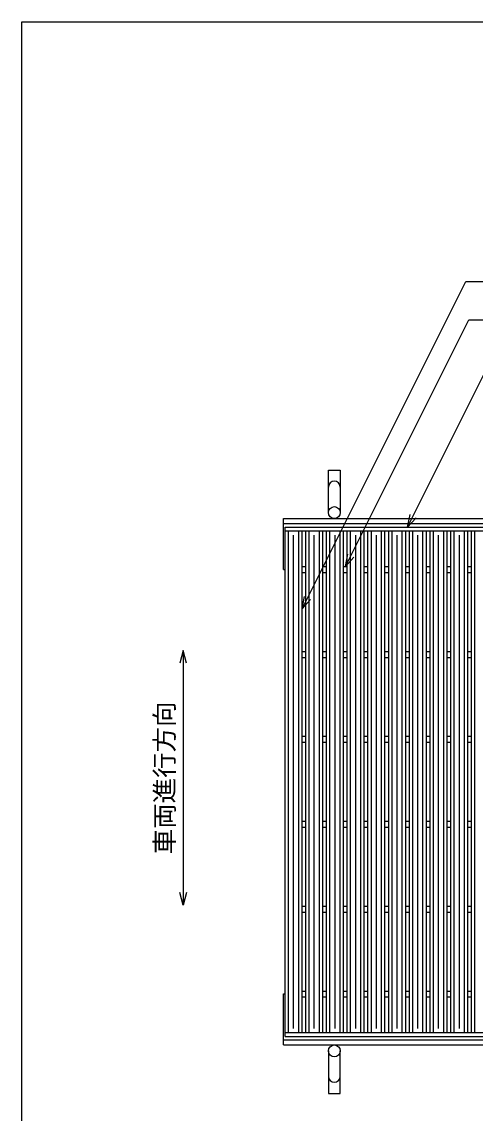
# Model space of a CAD drawing. Units: millimetres, scale not verified. Extents: x -1820 to 1731, y -1282 to 1054.
# Drawn here: x -1729 to -1195, y -232 to 1054 of the extents above; entities that cross this region are included whole.
import ezdxf
from ezdxf.enums import TextEntityAlignment as Align

# ---------------------------------------------------------------- set-up
doc = ezdxf.new("R2010")
doc.units = ezdxf.units.MM
doc.header["$LTSCALE"] = 10
for name, color, linetype, lineweight in [('0_2', 150, 'Continuous', 25), ('16', 3, 'Continuous', 25), ('19', 6, 'Continuous', 25), ('22', 2, 'Continuous', 25)]:
    doc.layers.add(name, color=color, linetype=linetype, lineweight=lineweight)
doc.styles.add('ベクトル', font='')
doc.styles.get('ベクトル').set_extended_font_data('ベクトル')

msp = doc.modelspace()

# ---------------------------------------------------------------- linework, layer by layer
at = {"layer": '0_2'}
for p, q in [((-1729, -1146.5), (-1729, 1053.5)), ((-1729, 1053.5), (1731, 1053.5))]:
    msp.add_line(p, q, dxfattribs=at)
at = {"layer": '16'}
for p, q in [((-1419, 458.5), (-423, 458.5)), ((-1419, 454), (-1419, 458.5)), ((-1419, 454), (-423, 454)), ((-1419, -137), (-1419, 454)), ((-1419, 454), (-1399, 454)), ((-1415, -137), (-1415, 454)), ((-1403, -137), (-1403, 454)), ((-1399, -137), (-1399, 454)), ((-1394.6, -137), (-1394.6, 454)), ((-1394.6, 454), (-1374.6, 454)), ((-1390.6, -137), (-1390.6, 454)), ((-1378.6, -137), (-1378.6, 454)), ((-1374.6, -137), (-1374.6, 454)), ((-1370.2, -137), (-1370.2, 454)), ((-1370.2, 454), (-1350.2, 454)), ((-1366.2, -137), (-1366.2, 454)), ((-1354.2, -137), (-1354.2, 454)), ((-1350.2, -137), (-1350.2, 454)), ((-1345.8, -137), (-1345.8, 454)), ((-1345.8, 454), (-1325.8, 454)), ((-1341.8, -137), (-1341.8, 454)), ((-1329.8, -137), (-1329.8, 454)), ((-1325.8, -137), (-1325.8, 454)), ((-1321.4, -137), (-1321.4, 454)), ((-1321.4, 454), (-1301.4, 454)), ((-1317.4, -137), (-1317.4, 454)), ((-1305.4, -137), (-1305.4, 454)), ((-1301.4, -137), (-1301.4, 454)), ((-1297, -137), (-1297, 454)), ((-1297, 454), (-1277, 454)), ((-1293, -137), (-1293, 454)), ((-1281, -137), (-1281, 454)), ((-1277, -137), (-1277, 454)), ((-1272.6, -137), (-1272.6, 454)), ((-1272.6, 454), (-1252.6, 454)), ((-1268.6, -137), (-1268.6, 454)), ((-1256.6, -137), (-1256.6, 454)), ((-1252.6, -137), (-1252.6, 454)), ((-1248.2, -137), (-1248.2, 454)), ((-1248.2, 454), (-1228.2, 454)), ((-1244.2, -137), (-1244.2, 454)), ((-1232.2, -137), (-1232.2, 454)), ((-1228.2, -137), (-1228.2, 454)), ((-1223.8, -137), (-1223.8, 454)), ((-1223.8, 454), (-1203.8, 454)), ((-1219.8, -137), (-1219.8, 454)), ((-1207.8, -137), (-1207.8, 454)), ((-1203.8, -137), (-1203.8, 454)), ((-1199.4, -137), (-1199.4, 454)), ((-1199.4, 454), (-1179.4, 454)), ((-1195.4, -137), (-1195.4, 454)), ((-1409, -132), (-1409, 449)), ((-1384.6, -132), (-1384.6, 449)), ((-1360.2, -132), (-1360.2, 449)), ((-1335.8, -132), (-1335.8, 449)), ((-1311.4, -132), (-1311.4, 449)), ((-1287, -132), (-1287, 449)), ((-1262.6, -132), (-1262.6, 449)), ((-1238.2, -132), (-1238.2, 449)), ((-1213.8, -132), (-1213.8, 449)), ((-1399, 412), (-1394.6, 412)), ((-1374.6, 412), (-1370.2, 412)), ((-1350.2, 412), (-1345.8, 412)), ((-1325.8, 412), (-1321.4, 412)), ((-1301.4, 412), (-1297, 412)), ((-1277, 412), (-1272.6, 412)), ((-1252.6, 412), (-1248.2, 412)), ((-1228.2, 412), (-1223.8, 412)), ((-1203.8, 412), (-1199.4, 412)), ((-1399, 405), (-1394.6, 405)), ((-1374.6, 405), (-1370.2, 405)), ((-1350.2, 405), (-1345.8, 405)), ((-1325.8, 405), (-1321.4, 405)), ((-1301.4, 405), (-1297, 405)), ((-1277, 405), (-1272.6, 405)), ((-1252.6, 405), (-1248.2, 405)), ((-1228.2, 405), (-1223.8, 405)), ((-1203.8, 405), (-1199.4, 405)), ((-1399, 312), (-1394.6, 312)), ((-1374.6, 312), (-1370.2, 312)), ((-1350.2, 312), (-1345.8, 312)), ((-1325.8, 312), (-1321.4, 312)), ((-1301.4, 312), (-1297, 312)), ((-1277, 312), (-1272.6, 312)), ((-1252.6, 312), (-1248.2, 312)), ((-1228.2, 312), (-1223.8, 312)), ((-1203.8, 312), (-1199.4, 312)), ((-1399, 305), (-1394.6, 305)), ((-1374.6, 305), (-1370.2, 305)), ((-1350.2, 305), (-1345.8, 305)), ((-1325.8, 305), (-1321.4, 305)), ((-1301.4, 305), (-1297, 305)), ((-1277, 305), (-1272.6, 305)), ((-1252.6, 305), (-1248.2, 305)), ((-1228.2, 305), (-1223.8, 305)), ((-1203.8, 305), (-1199.4, 305)), ((-1399, 212), (-1394.6, 212)), ((-1374.6, 212), (-1370.2, 212)), ((-1350.2, 212), (-1345.8, 212)), ((-1325.8, 212), (-1321.4, 212)), ((-1301.4, 212), (-1297, 212)), ((-1277, 212), (-1272.6, 212)), ((-1252.6, 212), (-1248.2, 212)), ((-1228.2, 212), (-1223.8, 212)), ((-1203.8, 212), (-1199.4, 212)), ((-1399, 205), (-1394.6, 205)), ((-1374.6, 205), (-1370.2, 205)), ((-1350.2, 205), (-1345.8, 205)), ((-1325.8, 205), (-1321.4, 205)), ((-1301.4, 205), (-1297, 205)), ((-1277, 205), (-1272.6, 205)), ((-1252.6, 205), (-1248.2, 205)), ((-1228.2, 205), (-1223.8, 205)), ((-1203.8, 205), (-1199.4, 205)), ((-1399, 112), (-1394.6, 112)), ((-1399, 105), (-1394.6, 105)), ((-1374.6, 112), (-1370.2, 112)), ((-1374.6, 105), (-1370.2, 105)), ((-1350.2, 112), (-1345.8, 112)), ((-1350.2, 105), (-1345.8, 105)), ((-1325.8, 112), (-1321.4, 112)), ((-1325.8, 105), (-1321.4, 105)), ((-1301.4, 112), (-1297, 112)), ((-1301.4, 105), (-1297, 105)), ((-1277, 112), (-1272.6, 112)), ((-1277, 105), (-1272.6, 105)), ((-1252.6, 112), (-1248.2, 112)), ((-1252.6, 105), (-1248.2, 105)), ((-1228.2, 112), (-1223.8, 112)), ((-1228.2, 105), (-1223.8, 105)), ((-1203.8, 112), (-1199.4, 112)), ((-1203.8, 105), (-1199.4, 105)), ((-1399, 12), (-1394.6, 12)), ((-1399, 5), (-1394.6, 5)), ((-1374.6, 12), (-1370.2, 12)), ((-1374.6, 5), (-1370.2, 5)), ((-1350.2, 12), (-1345.8, 12)), ((-1350.2, 5), (-1345.8, 5)), ((-1325.8, 12), (-1321.4, 12)), ((-1325.8, 5), (-1321.4, 5)), ((-1301.4, 12), (-1297, 12)), ((-1301.4, 5), (-1297, 5)), ((-1277, 12), (-1272.6, 12)), ((-1277, 5), (-1272.6, 5)), ((-1252.6, 12), (-1248.2, 12)), ((-1252.6, 5), (-1248.2, 5)), ((-1228.2, 12), (-1223.8, 12)), ((-1228.2, 5), (-1223.8, 5)), ((-1203.8, 12), (-1199.4, 12)), ((-1203.8, 5), (-1199.4, 5)), ((-1399, -88), (-1394.6, -88)), ((-1374.6, -88), (-1370.2, -88)), ((-1350.2, -88), (-1345.8, -88)), ((-1325.8, -88), (-1321.4, -88)), ((-1301.4, -88), (-1297, -88)), ((-1277, -88), (-1272.6, -88)), ((-1252.6, -88), (-1248.2, -88)), ((-1228.2, -88), (-1223.8, -88)), ((-1203.8, -88), (-1199.4, -88)), ((-1399, -95), (-1394.6, -95)), ((-1374.6, -95), (-1370.2, -95)), ((-1350.2, -95), (-1345.8, -95)), ((-1325.8, -95), (-1321.4, -95)), ((-1301.4, -95), (-1297, -95)), ((-1277, -95), (-1272.6, -95)), ((-1252.6, -95), (-1248.2, -95)), ((-1228.2, -95), (-1223.8, -95)), ((-1203.8, -95), (-1199.4, -95)), ((-1419, -137), (-423, -137)), ((-1419, -141.5), (-1419, -137)), ((-1419, -137), (-1399, -137)), ((-1394.6, -137), (-1374.6, -137)), ((-1370.2, -137), (-1350.2, -137)), ((-1345.8, -137), (-1325.8, -137)), ((-1321.4, -137), (-1301.4, -137)), ((-1297, -137), (-1277, -137)), ((-1272.6, -137), (-1252.6, -137)), ((-1248.2, -137), (-1228.2, -137)), ((-1223.8, -137), (-1203.8, -137)), ((-1199.4, -137), (-1179.4, -137)), ((-1419, -141.5), (-423, -141.5))]:
    msp.add_line(p, q, dxfattribs=at)
at = {"layer": '19'}
for p, q in [((-1368, 475.5), (-1368, 525.5)), ((-1368, 525.5), (-1354, 525.5)), ((-1354, 525.5), (-1354, 475.5)), ((-1421, 468.5), (-421, 468.5)), ((-1421, 408.5), (-1421, 468.5)), ((-1421, 462.5), (-421, 462.5)), ((-1421, 408.5), (-1419, 408.5)), ((-1421, -151.5), (-1421, -91.5)), ((-1421, -91.5), (-1419, -91.5)), ((-1421, -145.5), (-421, -145.5)), ((-1421, -151.5), (-421, -151.5)), ((-1368, -158.5), (-1368, -208.5)), ((-1354, -208.5), (-1354, -158.5)), ((-1368, -208.5), (-1354, -208.5))]:
    msp.add_line(p, q, dxfattribs=at)
for centre in [(-1361, 475.5), (-1361, -158.5)]:
    msp.add_circle(centre, 7, dxfattribs=at)
for centre, start, end in [((-1361, 505.5), 0, 180), ((-1361, -188.5), 180, 0)]:
    msp.add_arc(centre, 7, start, end, dxfattribs=at)
at = {"layer": '22', "color": 4}
for p, q in [((-1399, 362), (-1206.25, 747.5)), ((-1206.25, 747.5), (-726.25, 747.5)), ((-1348, 412), (-1202.75, 702.5)), ((-1202.75, 702.5), (-762.75, 702.5)), ((-1274.8, 458.5), (-1177.05, 654)), ((-1274.8, 458.5), (-1271.8, 473.1)), ((-1274.8, 458.5), (-1264.8, 469.5)), ((-1348, 412), (-1345, 426.6)), ((-1348, 412), (-1338, 423)), ((-1399, 362), (-1396, 376.6)), ((-1399, 362), (-1389, 373)), ((-1539, 313), (-1543, 298)), ((-1535, 298), (-1539, 313)), ((-1539, 313), (-1539, 13)), ((-1539, 13), (-1543, 28)), ((-1535, 28), (-1539, 13))]:
    msp.add_line(p, q, dxfattribs=at)

# ---------------------------------------------------------------- texts
at = {"layer": '22', "style": 'ベクトル'}
msp.add_text('車両進行方向', height=21.99, rotation=90, dxfattribs=at).set_placement((-1561, 73), align=Align.MIDDLE_LEFT)

doc.saveas('drawing.dxf')
